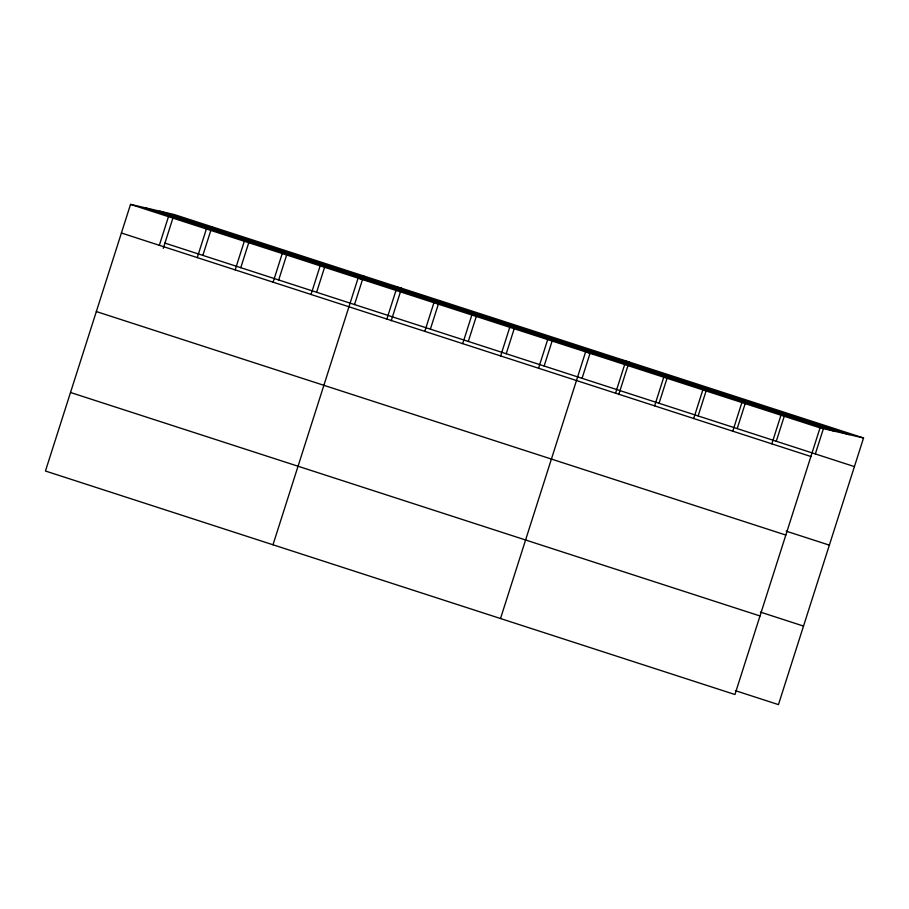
<?xml version="1.0" encoding="UTF-8"?>
<svg xmlns="http://www.w3.org/2000/svg" width="909" height="909" viewBox="0 0 909 909"><rect width="100%" height="100%" fill="white"/><g stroke="black" fill="none" stroke-linecap="round" stroke-linejoin="round"><path stroke-width="1.36" d="M863.55 437.979L174.062 214.479L130.544 204.389L45.45 471.021L734.938 694.521L820.032 427.878L863.55 437.979L778.456 704.611L735.336 690.635M159.336 245.305L168.472 216.683M163.256 248.339L173.233 217.081M197.253 257.599L206.388 228.966M202.843 255.395L211.979 226.773M235.181 269.882L244.316 241.26M240.771 267.689L249.077 241.669M273.098 282.176L282.233 253.554M278.688 279.983L286.994 253.952M311.026 294.471L320.161 265.848M316.616 292.266L324.922 266.246M272.984 544.775L358.078 278.143L401.596 288.233M354.533 304.56L363.668 275.938M386.859 319.059L395.994 290.437M391.2 320.786L400.755 290.835M424.787 331.353L433.923 302.72M430.377 329.149L439.513 300.527M462.704 343.636L471.839 315.014M468.305 341.443L476.6 315.423M500.632 355.93L509.767 327.308M506.222 353.737L514.108 329.013M538.548 368.225L547.684 339.602M544.139 366.02L552.445 340M500.518 618.529L585.612 351.897L629.119 361.987M582.067 378.314L589.952 353.601M615.541 393.188L624.676 364.554M618.734 394.54L628.289 364.589M654.616 405.846L663.752 377.224M659.059 403.278L667.365 377.246M693.692 418.515L702.827 389.893M698.135 415.936L706.429 389.916M732.756 431.173L741.892 402.551M737.199 428.605L745.505 402.585M771.832 443.842L780.967 415.22M776.275 441.274L784.581 415.243M815.339 453.932L823.645 427.912M159.7 211.149L849.188 434.638M144.906 207.718L834.394 431.207M130.544 204.389L820.032 427.878M164.927 243.101L854.415 466.601M121.408 233.011L810.896 456.511M786.24 531.174L829.349 545.139M96.343 311.56L785.831 535.049M760.413 612.098L803.522 626.074M70.516 392.483L760.004 615.972"/></g></svg>
